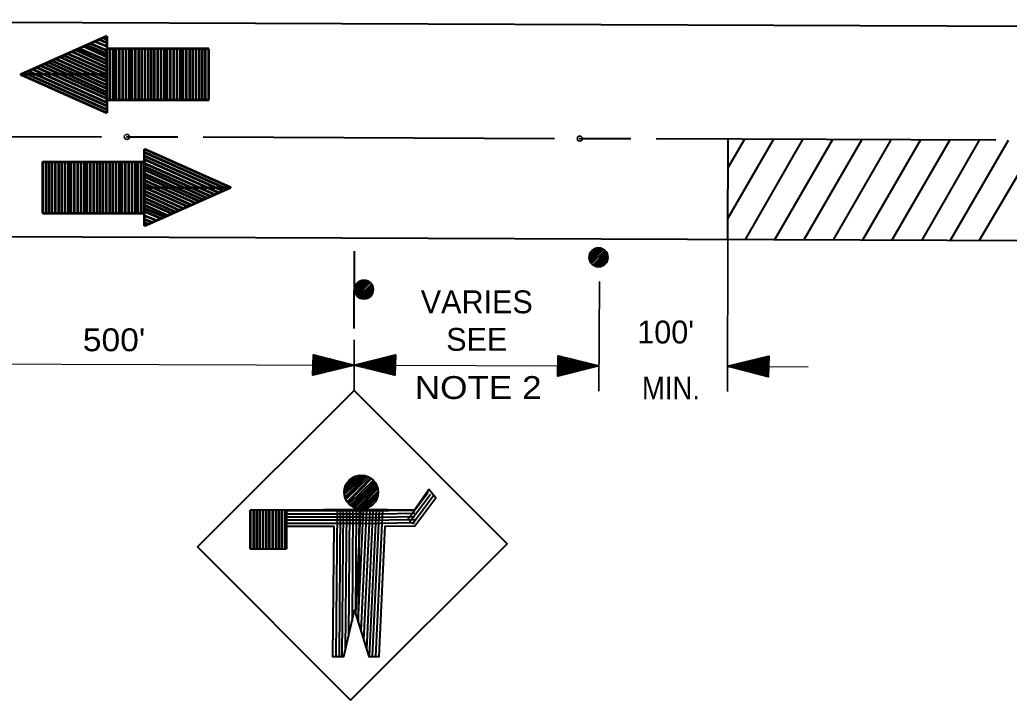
# Model space of a CAD drawing. Extents: x 1.859 to 2.776, y -0.604 to 0.105.
# Drawn here: x 2.059 to 2.2611, y -0.2326 to -0.0937 of the extents above; entities that cross this region are included whole.
import ezdxf
from ezdxf.enums import TextEntityAlignment as Align

# ---------------------------------------------------------------- set-up
doc = ezdxf.new("R2010")
doc.units = 0
doc.header["$LTSCALE"] = 0.0021
doc.header["$PDMODE"] = 32
doc.header["$PDSIZE"] = 0.00105
for name, color, linetype, lineweight in [('1', 7, 'Continuous', 35), ('10', 7, 'Continuous', 35), ('9', 7, 'Continuous', 25)]:
    doc.layers.add(name, color=color, linetype=linetype, lineweight=lineweight)

msp = doc.modelspace()

# ---------------------------------------------------------------- linework, layer by layer
at = {"layer": '1', "lineweight": 40}
for p, q in [((1.929583, -0.093667), (2.726667, -0.09675)), ((2.023167, -0.117333), (2.07575, -0.117583)), ((2.080917, -0.117583), (2.091333, -0.117583)), ((2.0965, -0.117583), (2.16825, -0.117917)), ((2.173417, -0.117917), (2.183833, -0.117917)), ((2.189, -0.117917), (2.258417, -0.118167)), ((2.203667, -0.1385), (2.20375, -0.118083)), ((2.203667, -0.13425), (2.213, -0.118083)), ((2.20375, -0.123833), (2.207083, -0.118083)), ((2.20725, -0.1385), (2.219, -0.118083)), ((2.21325, -0.1385), (2.225, -0.118167)), ((2.21925, -0.1385), (2.231, -0.118167)), ((2.22525, -0.138583), (2.237, -0.118167)), ((2.23125, -0.138583), (2.243, -0.11825)), ((2.23725, -0.138583), (2.249, -0.11825)), ((2.243333, -0.138667), (2.255083, -0.11825)), ((2.249167, -0.138667), (2.261, -0.11825)), ((2.255083, -0.138667), (2.267, -0.118333)), ((1.929417, -0.137417), (2.7265, -0.1405)), ((2.127333, -0.156667), (2.127417, -0.140917)), ((2.128833, -0.186833), (2.12525, -0.190417)), ((2.128583, -0.186667), (2.125333, -0.189833)), ((2.12925, -0.186833), (2.125333, -0.190583)), ((2.128, -0.186833), (2.125333, -0.189417)), ((2.129583, -0.186917), (2.125333, -0.191167)), ((2.1275, -0.186917), (2.125417, -0.189083)), ((2.129833, -0.187), (2.125417, -0.191417)), ((2.130417, -0.187), (2.125667, -0.191583)), ((2.130667, -0.18725), (2.125833, -0.192167)), ((2.130833, -0.187417), (2.126, -0.192333)), ((2.131333, -0.187583), (2.126333, -0.1925)), ((2.1315, -0.187917), (2.1265, -0.192833)), ((2.131583, -0.18825), (2.126833, -0.193)), ((2.13175, -0.1885), (2.127083, -0.19325)), ((2.131833, -0.188917), (2.127417, -0.193333)), ((2.132, -0.189167), (2.127667, -0.193583)), ((2.132, -0.1895), (2.128, -0.193667)), ((2.132333, -0.189833), (2.128417, -0.193667)), ((2.132333, -0.19025), (2.12875, -0.193667)), ((2.132333, -0.190583), (2.12925, -0.193667)), ((2.131917, -0.191333), (2.129833, -0.193417)), ((2.138167, -0.195833), (2.142417, -0.190083)), ((2.138667, -0.19625), (2.142917, -0.1905)), ((2.13925, -0.196583), (2.1435, -0.190833)), ((2.1135, -0.19375), (2.1135, -0.201667)), ((2.1135, -0.193833), (2.12925, -0.193833)), ((2.123833, -0.193667), (2.123583, -0.223667)), ((2.1245, -0.193667), (2.12425, -0.223667)), ((2.125083, -0.193667), (2.124833, -0.223667)), ((2.12575, -0.193667), (2.1255, -0.2225)), ((2.126417, -0.193667), (2.126167, -0.2195)), ((2.127083, -0.193667), (2.126917, -0.216417)), ((2.12775, -0.193667), (2.127583, -0.21475)), ((2.127667, -0.214917), (2.128667, -0.193667)), ((2.128333, -0.193667), (2.128167, -0.216583)), ((2.128167, -0.216583), (2.12925, -0.193667)), ((2.12875, -0.2185), (2.129917, -0.193667)), ((2.12925, -0.193917), (2.139667, -0.19375)), ((2.129333, -0.220333), (2.130583, -0.193667)), ((2.129917, -0.22225), (2.13125, -0.193667)), ((2.1305, -0.223583), (2.131917, -0.193667)), ((2.131083, -0.223583), (2.1325, -0.193667)), ((2.13175, -0.223667), (2.133167, -0.193667)), ((2.1135, -0.1945), (2.12925, -0.1945)), ((2.1135, -0.195167), (2.129167, -0.195167)), ((2.1135, -0.19575), (2.129167, -0.19575)), ((2.129167, -0.194583), (2.13975, -0.194417)), ((2.129167, -0.19525), (2.13975, -0.195083)), ((2.129167, -0.195833), (2.13975, -0.195667)), ((2.1135, -0.196417), (2.129083, -0.196417)), ((2.129083, -0.1965), (2.13975, -0.196333)), ((2.106083, -0.201667), (2.1135, -0.201667))]:
    msp.add_line(p, q, dxfattribs=at)
at = {"layer": '1', "lineweight": 53}
for p, q in [((2.076833, -0.097), (2.076833, -0.112667)), ((2.07275, -0.098833), (2.076833, -0.100583)), ((2.0735, -0.0985), (2.076833, -0.099917)), ((2.074417, -0.098083), (2.076833, -0.099083)), ((2.07525, -0.097667), (2.076833, -0.098333)), ((2.076167, -0.097333), (2.076833, -0.097667)), ((2.068, -0.100917), (2.076833, -0.104833)), ((2.068917, -0.100583), (2.076833, -0.104083)), ((2.069667, -0.100167), (2.076833, -0.103417)), ((2.0705, -0.099833), (2.076833, -0.102667)), ((2.071167, -0.0995), (2.076833, -0.102)), ((2.072083, -0.099083), (2.076833, -0.10125)), ((2.097667, -0.099583), (2.076833, -0.099583)), ((2.076833, -0.110083), (2.076833, -0.099583)), ((2.0775, -0.110083), (2.0775, -0.099583)), ((2.078167, -0.110083), (2.078167, -0.099583)), ((2.07875, -0.110083), (2.07875, -0.099583)), ((2.079417, -0.110083), (2.079417, -0.099583)), ((2.080083, -0.110083), (2.080083, -0.099583)), ((2.08075, -0.110083), (2.08075, -0.099583)), ((2.081417, -0.110083), (2.081417, -0.099583)), ((2.082, -0.110083), (2.082, -0.099583)), ((2.082667, -0.110083), (2.082667, -0.099583)), ((2.083333, -0.110083), (2.083333, -0.099583)), ((2.084, -0.110083), (2.084, -0.099583)), ((2.084667, -0.110083), (2.084667, -0.099583)), ((2.085333, -0.110083), (2.085333, -0.099583)), ((2.085917, -0.110083), (2.085917, -0.099583)), ((2.086583, -0.110083), (2.086583, -0.099583)), ((2.08725, -0.110083), (2.08725, -0.099583)), ((2.087917, -0.110083), (2.087917, -0.099583)), ((2.088583, -0.110083), (2.088583, -0.099583)), ((2.089167, -0.110083), (2.089167, -0.099583)), ((2.089833, -0.110083), (2.089833, -0.099583)), ((2.0905, -0.110083), (2.0905, -0.099583)), ((2.091167, -0.110083), (2.091167, -0.099583)), ((2.091833, -0.110083), (2.091833, -0.099583)), ((2.092417, -0.110083), (2.092417, -0.099583)), ((2.093083, -0.110083), (2.093083, -0.099583)), ((2.09375, -0.110083), (2.09375, -0.099583)), ((2.094417, -0.110083), (2.094417, -0.099583)), ((2.095083, -0.110083), (2.095083, -0.099583)), ((2.09575, -0.110083), (2.09575, -0.099583)), ((2.096333, -0.110083), (2.096333, -0.099583)), ((2.097, -0.110083), (2.097, -0.099583)), ((2.097667, -0.110083), (2.097667, -0.099583)), ((2.06325, -0.103), (2.076833, -0.109083)), ((2.064083, -0.102667), (2.076833, -0.108417)), ((2.064833, -0.102333), (2.076833, -0.107667)), ((2.065583, -0.102), (2.076833, -0.107)), ((2.066417, -0.101667), (2.076833, -0.10625)), ((2.06725, -0.10125), (2.076833, -0.105583)), ((2.076833, -0.104833), (2.05925, -0.104833)), ((2.06, -0.1045), (2.076833, -0.112)), ((2.060833, -0.104167), (2.076833, -0.11125)), ((2.061667, -0.10375), (2.076833, -0.110583)), ((2.0625, -0.103417), (2.076833, -0.10975)), ((2.097667, -0.110083), (2.076833, -0.110083)), ((2.0845, -0.13575), (2.0845, -0.120083)), ((2.101333, -0.12825), (2.0845, -0.12075)), ((2.063667, -0.122667), (2.0845, -0.122667)), ((2.063667, -0.122667), (2.063667, -0.133167)), ((2.064333, -0.122667), (2.064333, -0.133167)), ((2.065, -0.122667), (2.065, -0.133167)), ((2.065583, -0.122667), (2.065583, -0.133167)), ((2.06625, -0.122667), (2.06625, -0.133167)), ((2.066917, -0.122667), (2.066917, -0.133167)), ((2.067583, -0.122667), (2.067583, -0.133167)), ((2.06825, -0.122667), (2.06825, -0.133167)), ((2.068917, -0.122667), (2.068917, -0.133167)), ((2.0695, -0.122667), (2.0695, -0.133167)), ((2.070167, -0.122667), (2.070167, -0.133167)), ((2.070833, -0.122667), (2.070833, -0.133167)), ((2.0715, -0.122667), (2.0715, -0.133167)), ((2.072167, -0.122667), (2.072167, -0.133167)), ((2.07275, -0.122667), (2.07275, -0.133167)), ((2.073417, -0.122667), (2.073417, -0.133167)), ((2.074083, -0.122667), (2.074083, -0.133167)), ((2.07475, -0.122667), (2.07475, -0.133167)), ((2.075417, -0.122667), (2.075417, -0.133167)), ((2.076, -0.122667), (2.076, -0.133167)), ((2.076667, -0.122667), (2.076667, -0.133167)), ((2.077333, -0.122667), (2.077333, -0.133167)), ((2.078, -0.122667), (2.078, -0.133167)), ((2.078667, -0.122667), (2.078667, -0.133167)), ((2.079333, -0.122667), (2.079333, -0.133167)), ((2.079917, -0.122667), (2.079917, -0.133167)), ((2.080583, -0.122667), (2.080583, -0.133167)), ((2.08125, -0.122667), (2.08125, -0.133167)), ((2.081917, -0.122667), (2.081917, -0.133167)), ((2.082583, -0.122667), (2.082583, -0.133167)), ((2.083167, -0.122667), (2.083167, -0.133167)), ((2.083833, -0.122667), (2.083833, -0.133167)), ((2.1005, -0.128583), (2.0845, -0.1215)), ((2.099667, -0.129), (2.0845, -0.122167)), ((2.0845, -0.122667), (2.0845, -0.133167)), ((2.098833, -0.129333), (2.0845, -0.123)), ((2.098083, -0.12975), (2.0845, -0.123667)), ((2.09725, -0.130083), (2.0845, -0.124333)), ((2.0965, -0.130417), (2.0845, -0.125083)), ((2.09575, -0.13075), (2.0845, -0.12575)), ((2.094917, -0.131083), (2.0845, -0.1265)), ((2.094083, -0.1315), (2.0845, -0.127167)), ((2.0845, -0.127917), (2.102083, -0.127917)), ((2.093333, -0.131833), (2.0845, -0.127917)), ((2.092417, -0.132167), (2.0845, -0.128667)), ((2.091667, -0.132583), (2.0845, -0.129333)), ((2.090833, -0.132917), (2.0845, -0.130083)), ((2.090167, -0.13325), (2.0845, -0.13075)), ((2.063667, -0.133167), (2.0845, -0.133167)), ((2.08925, -0.133667), (2.0845, -0.1315)), ((2.088583, -0.133917), (2.0845, -0.132167)), ((2.087833, -0.13425), (2.0845, -0.132833)), ((2.086917, -0.134667), (2.0845, -0.133667)), ((2.086083, -0.135083), (2.0845, -0.134417)), ((2.085167, -0.135417), (2.0845, -0.135083)), ((2.106083, -0.19375), (2.106083, -0.201667)), ((2.10675, -0.19375), (2.10675, -0.201667)), ((2.107417, -0.19375), (2.107417, -0.201667)), ((2.108, -0.19375), (2.108, -0.201667)), ((2.108667, -0.19375), (2.108667, -0.201667)), ((2.109333, -0.19375), (2.109333, -0.201667)), ((2.11, -0.19375), (2.11, -0.201667)), ((2.110667, -0.19375), (2.110667, -0.201667)), ((2.111333, -0.19375), (2.111333, -0.201667)), ((2.111917, -0.19375), (2.111917, -0.201667)), ((2.112583, -0.19375), (2.112583, -0.201667)), ((2.11325, -0.19375), (2.11325, -0.201667))]:
    msp.add_line(p, q, dxfattribs=at)
at = {"layer": '1'}
for p, q in [((2.203583, -0.169583), (2.203667, -0.1385)), ((2.175333, -0.142083), (2.17725, -0.140167)), ((2.175333, -0.141833), (2.177, -0.140167)), ((2.175333, -0.14225), (2.177417, -0.140167)), ((2.175333, -0.1425), (2.177667, -0.140167)), ((2.175333, -0.14275), (2.177833, -0.14025)), ((2.175417, -0.1415), (2.176583, -0.14025)), ((2.1755, -0.142833), (2.178, -0.140333)), ((2.175583, -0.143), (2.178167, -0.140417)), ((2.175667, -0.14325), (2.178333, -0.1405)), ((2.17575, -0.143417), (2.1785, -0.140667)), ((2.175833, -0.1435), (2.178583, -0.14075)), ((2.176083, -0.143667), (2.178833, -0.140917)), ((2.176167, -0.14375), (2.178917, -0.141)), ((2.176333, -0.143917), (2.179, -0.14125)), ((2.176583, -0.143917), (2.179083, -0.141417)), ((2.176833, -0.144), (2.179167, -0.141583)), ((2.177, -0.144), (2.179167, -0.141833)), ((2.177167, -0.144), (2.17925, -0.142)), ((2.177333, -0.144083), (2.179167, -0.14225)), ((2.177667, -0.144), (2.179167, -0.1425)), ((2.177917, -0.144), (2.179083, -0.14275)), ((2.127417, -0.148667), (2.129333, -0.14675)), ((2.127417, -0.148417), (2.129083, -0.14675)), ((2.127417, -0.148833), (2.1295, -0.14675)), ((2.127417, -0.149083), (2.12975, -0.14675)), ((2.127417, -0.149333), (2.129917, -0.146833)), ((2.1275, -0.148083), (2.128667, -0.146833)), ((2.127583, -0.149417), (2.130083, -0.146917)), ((2.127667, -0.149583), (2.13025, -0.147)), ((2.12775, -0.149833), (2.130417, -0.147083)), ((2.127833, -0.15), (2.130583, -0.14725)), ((2.127917, -0.150083), (2.130667, -0.147333)), ((2.128167, -0.15025), (2.130917, -0.1475)), ((2.177333, -0.1695), (2.177417, -0.147083)), ((2.12825, -0.150333), (2.131, -0.147583)), ((2.128417, -0.1505), (2.131083, -0.147833)), ((2.128667, -0.1505), (2.131167, -0.148)), ((2.128917, -0.150583), (2.13125, -0.148167)), ((2.129083, -0.150583), (2.13125, -0.148417)), ((2.12925, -0.150583), (2.131333, -0.148583)), ((2.129417, -0.150667), (2.13125, -0.148833)), ((2.12975, -0.150583), (2.13125, -0.149083)), ((2.13, -0.150583), (2.131167, -0.149333)), ((2.127333, -0.169333), (2.127333, -0.159))]:
    msp.add_line(p, q, dxfattribs=at)
at = {"layer": '1', "lineweight": 25}
msp.add_line((2.203583, -0.164417), (2.220083, -0.1645), dxfattribs=at)
at = {"layer": '1', "lineweight": 53}
for points in [[(2.076833, -0.097), (2.05925, -0.104833), (2.076833, -0.112667)], [(2.0845, -0.13575), (2.102083, -0.127917), (2.0845, -0.120083)]]:
    msp.add_lwpolyline(points, dxfattribs=at)
at = {"layer": '1', "lineweight": 25}
msp.add_lwpolyline([(2.027583, -0.163833), (2.127333, -0.164167), (2.177333, -0.164333)], dxfattribs=at)
at = {"layer": '1', "lineweight": 40}
msp.add_lwpolyline([(2.127333, -0.169333), (2.095333, -0.20125), (2.126583, -0.232583), (2.158583, -0.200667)], close=True, dxfattribs=at)
msp.add_lwpolyline([(2.1135, -0.197083), (2.123167, -0.197083), (2.122917, -0.223667), (2.12525, -0.223667), (2.127417, -0.214167), (2.130333, -0.223667), (2.132417, -0.223667), (2.133667, -0.197083), (2.13975, -0.197), (2.144, -0.19125), (2.142583, -0.189583), (2.139667, -0.19375), (2.12875, -0.193667), (2.1135, -0.19375), (2.106083, -0.19375)], dxfattribs=at)
at = {"layer": '1'}
for centre in [(2.17725, -0.142167), (2.129333, -0.14875)]:
    msp.add_circle(centre, 0.001956, dxfattribs=at)
at = {"layer": '1', "lineweight": 40}
msp.add_circle((2.128783, -0.190111), 0.003472, dxfattribs=at)
at = {"layer": '1'}
for p in [(2.080917, -0.117583), (2.173417, -0.117917)]:
    msp.add_point(p, dxfattribs=at)
at = {"layer": '10'}
for p, q in [((2.118917, -0.162917), (2.12325, -0.163167)), ((2.123583, -0.16375), (2.118917, -0.163583)), ((2.168917, -0.163083), (2.17325, -0.163333)), ((2.123583, -0.163917), (2.118917, -0.16375)), ((2.118917, -0.163917), (2.123583, -0.164083)), ((2.1235, -0.16425), (2.118917, -0.164083)), ((2.118917, -0.164167), (2.127333, -0.164167)), ((2.13575, -0.164167), (2.127333, -0.164167)), ((2.13575, -0.164417), (2.131083, -0.16425)), ((2.131083, -0.164417), (2.13575, -0.164583)), ((2.131083, -0.164583), (2.13575, -0.16475)), ((2.131167, -0.164083), (2.13575, -0.16425)), ((2.13575, -0.165417), (2.131417, -0.165167)), ((2.173583, -0.163917), (2.168917, -0.16375)), ((2.173583, -0.164083), (2.168917, -0.163917)), ((2.168917, -0.164083), (2.173583, -0.16425)), ((2.1735, -0.164417), (2.168917, -0.16425)), ((2.168917, -0.164333), (2.177333, -0.164333)), ((2.212, -0.164417), (2.203583, -0.164417)), ((2.212, -0.164667), (2.207333, -0.1645)), ((2.207333, -0.164667), (2.212, -0.164833)), ((2.207333, -0.164833), (2.212, -0.165)), ((2.207417, -0.164333), (2.212, -0.164583)), ((2.211917, -0.165667), (2.207667, -0.165417))]:
    msp.add_line(p, q, dxfattribs=at)
for points in [[(2.118917, -0.16625), (2.119, -0.162083), (2.127333, -0.164167)], [(2.13575, -0.162083), (2.135667, -0.16625), (2.127333, -0.164167)], [(2.13575, -0.162083), (2.127333, -0.164167), (2.13575, -0.162083)], [(2.168917, -0.166417), (2.169, -0.16225), (2.177333, -0.164333)], [(2.212, -0.162333), (2.211917, -0.166583), (2.203583, -0.164417)], [(2.212, -0.162333), (2.203583, -0.164417), (2.212, -0.162333)], [(2.118917, -0.16625), (2.127333, -0.164167), (2.118917, -0.16625)], [(2.168917, -0.166417), (2.177333, -0.164333), (2.168917, -0.166417)]]:
    msp.add_lwpolyline(points, dxfattribs=at)
for points in [[(2.127333, -0.164167), (2.118917, -0.16625), (2.119, -0.162083), (2.118917, -0.16625)], [(2.127333, -0.164167), (2.13575, -0.162083), (2.135667, -0.16625), (2.13575, -0.162083)], [(2.177333, -0.164333), (2.168917, -0.166417), (2.169, -0.16225), (2.168917, -0.166417)], [(2.203583, -0.164417), (2.212, -0.162333), (2.211917, -0.166583), (2.212, -0.162333)]]:
    msp.add_lwpolyline(points, close=True, dxfattribs=at)
at = {"layer": '9'}
for p, q in [((2.12175, -0.16275), (2.118917, -0.162667)), ((2.1225, -0.162917), (2.118917, -0.16275)), ((2.123583, -0.163333), (2.118917, -0.163083)), ((2.123583, -0.1635), (2.118917, -0.16325)), ((2.123583, -0.163667), (2.118917, -0.163417)), ((2.1195, -0.162167), (2.119, -0.162167)), ((2.12025, -0.162417), (2.119, -0.162333)), ((2.121, -0.162583), (2.119, -0.1625)), ((2.124, -0.163333), (2.123583, -0.163333)), ((2.12475, -0.1635), (2.123583, -0.1635)), ((2.125583, -0.16375), (2.123583, -0.163667)), ((2.129333, -0.163667), (2.131167, -0.16375)), ((2.129833, -0.163583), (2.131167, -0.163583)), ((2.130417, -0.163417), (2.131167, -0.163417)), ((2.130917, -0.16325), (2.131167, -0.163333)), ((2.131167, -0.163333), (2.13575, -0.1635)), ((2.131167, -0.163417), (2.13575, -0.163667)), ((2.131167, -0.163583), (2.13575, -0.163833)), ((2.1315, -0.163167), (2.13575, -0.163333)), ((2.132, -0.163), (2.13575, -0.163167)), ((2.132583, -0.162917), (2.13575, -0.163)), ((2.133083, -0.16275), (2.13575, -0.162833)), ((2.133667, -0.162583), (2.13575, -0.16275)), ((2.134167, -0.1625), (2.13575, -0.162583)), ((2.13475, -0.162333), (2.13575, -0.162417)), ((2.13525, -0.16225), (2.13575, -0.16225)), ((2.17175, -0.162917), (2.168917, -0.162833)), ((2.1725, -0.163083), (2.168917, -0.162917)), ((2.173583, -0.1635), (2.168917, -0.16325)), ((2.173583, -0.163667), (2.168917, -0.163417)), ((2.173583, -0.163833), (2.168917, -0.163583)), ((2.1695, -0.162333), (2.169, -0.162333)), ((2.17025, -0.162583), (2.169, -0.1625)), ((2.171, -0.16275), (2.169, -0.162667)), ((2.174, -0.1635), (2.173583, -0.1635)), ((2.17475, -0.163667), (2.173583, -0.163667)), ((2.206667, -0.163667), (2.207417, -0.163667)), ((2.207167, -0.1635), (2.207417, -0.163583)), ((2.207417, -0.163583), (2.212, -0.16375)), ((2.207417, -0.163667), (2.212, -0.163917)), ((2.20775, -0.163417), (2.212, -0.163583)), ((2.20825, -0.16325), (2.212, -0.163417)), ((2.208833, -0.163167), (2.212, -0.163333)), ((2.209333, -0.163), (2.212, -0.163167)), ((2.209917, -0.162917), (2.212, -0.163)), ((2.210417, -0.16275), (2.212, -0.162833)), ((2.211, -0.162583), (2.212, -0.162667)), ((2.2115, -0.1625), (2.212, -0.1625)), ((2.1235, -0.164417), (2.118917, -0.164167)), ((2.1235, -0.164583), (2.118917, -0.164333)), ((2.1235, -0.16475), (2.118917, -0.1645)), ((2.1235, -0.164917), (2.118917, -0.164667)), ((2.1235, -0.165), (2.118917, -0.164833)), ((2.123167, -0.165167), (2.118917, -0.165)), ((2.122667, -0.165333), (2.118917, -0.165167)), ((2.122083, -0.165417), (2.118917, -0.165333)), ((2.121583, -0.165583), (2.118917, -0.1655)), ((2.121, -0.16575), (2.118917, -0.165583)), ((2.126417, -0.164417), (2.1235, -0.16425)), ((2.125917, -0.1645), (2.1235, -0.164417)), ((2.125333, -0.164667), (2.1235, -0.164583)), ((2.124833, -0.16475), (2.1235, -0.16475)), ((2.12425, -0.164917), (2.1235, -0.164917)), ((2.12375, -0.165083), (2.1235, -0.165)), ((2.126333, -0.163917), (2.123583, -0.16375)), ((2.127083, -0.164083), (2.123583, -0.163917)), ((2.127, -0.16425), (2.123583, -0.164083)), ((2.127583, -0.16425), (2.131083, -0.164417)), ((2.127667, -0.164083), (2.131083, -0.16425)), ((2.12825, -0.163917), (2.131167, -0.164083)), ((2.128333, -0.164417), (2.131083, -0.164583)), ((2.12875, -0.163833), (2.131167, -0.163917)), ((2.129083, -0.164583), (2.131083, -0.164667)), ((2.129917, -0.164833), (2.131083, -0.164833)), ((2.130667, -0.165), (2.131083, -0.165)), ((2.131083, -0.164667), (2.13575, -0.164917)), ((2.131083, -0.164833), (2.13575, -0.165083)), ((2.131083, -0.165), (2.13575, -0.16525)), ((2.131167, -0.16375), (2.13575, -0.164)), ((2.131167, -0.163917), (2.13575, -0.164167)), ((2.132167, -0.165417), (2.13575, -0.165583)), ((2.132917, -0.165583), (2.13575, -0.165667)), ((2.1735, -0.164583), (2.168917, -0.164333)), ((2.1735, -0.16475), (2.168917, -0.1645)), ((2.1735, -0.164917), (2.168917, -0.164667)), ((2.1735, -0.165083), (2.168917, -0.164833)), ((2.1735, -0.165167), (2.168917, -0.165)), ((2.173167, -0.165333), (2.168917, -0.165167)), ((2.172667, -0.1655), (2.168917, -0.165333)), ((2.172083, -0.165583), (2.168917, -0.1655)), ((2.171583, -0.16575), (2.168917, -0.165667)), ((2.176417, -0.164583), (2.1735, -0.164417)), ((2.175917, -0.164667), (2.1735, -0.164583)), ((2.175333, -0.164833), (2.1735, -0.16475)), ((2.174833, -0.164917), (2.1735, -0.164917)), ((2.17425, -0.165083), (2.1735, -0.165083)), ((2.17375, -0.16525), (2.1735, -0.165167)), ((2.175583, -0.163917), (2.173583, -0.163833)), ((2.176333, -0.164083), (2.173583, -0.163917)), ((2.177083, -0.16425), (2.173583, -0.164083)), ((2.177, -0.164417), (2.173583, -0.16425)), ((2.203833, -0.1645), (2.207333, -0.164667)), ((2.203917, -0.164333), (2.207333, -0.1645)), ((2.2045, -0.164167), (2.207417, -0.164333)), ((2.204583, -0.164667), (2.207333, -0.164833)), ((2.205, -0.164083), (2.207417, -0.164167)), ((2.205333, -0.164833), (2.207333, -0.165)), ((2.205583, -0.163917), (2.207417, -0.164)), ((2.206083, -0.163833), (2.207417, -0.163833)), ((2.206167, -0.165083), (2.207333, -0.165083)), ((2.206917, -0.16525), (2.207333, -0.16525)), ((2.207333, -0.165), (2.212, -0.165167)), ((2.207333, -0.165083), (2.212, -0.165333)), ((2.207333, -0.16525), (2.212, -0.1655)), ((2.207417, -0.163833), (2.212, -0.164083)), ((2.207417, -0.164), (2.212, -0.16425)), ((2.207417, -0.164167), (2.212, -0.164417)), ((2.208417, -0.165667), (2.211917, -0.165833)), ((2.1205, -0.165833), (2.118917, -0.16575)), ((2.119917, -0.166), (2.118917, -0.165917)), ((2.119417, -0.166083), (2.118917, -0.166083)), ((2.133667, -0.16575), (2.135667, -0.165833)), ((2.134417, -0.165917), (2.135667, -0.166)), ((2.135167, -0.166167), (2.135667, -0.166167)), ((2.171, -0.165917), (2.168917, -0.16575)), ((2.1705, -0.166), (2.168917, -0.165917)), ((2.169917, -0.166167), (2.168917, -0.166083)), ((2.169417, -0.16625), (2.168917, -0.16625)), ((2.209167, -0.165833), (2.211917, -0.166)), ((2.209917, -0.166), (2.211917, -0.166083)), ((2.210667, -0.16625), (2.211917, -0.16625)), ((2.211417, -0.166417), (2.211917, -0.166417))]:
    msp.add_line(p, q, dxfattribs=at)
at = {"layer": '9', "lineweight": 40}
for points in [[(2.127333, -0.164167), (2.118917, -0.16625), (2.119, -0.162083)], [(2.127333, -0.164167), (2.13575, -0.162083), (2.135667, -0.16625)], [(2.177333, -0.164333), (2.168917, -0.166417), (2.169, -0.16225)], [(2.203583, -0.164417), (2.212, -0.162333), (2.211917, -0.166583)]]:
    msp.add_lwpolyline(points, close=True, dxfattribs=at)

# ---------------------------------------------------------------- texts
at = {"layer": '1'}
for s, p in [('VARIES', (2.152375, -0.153583)), ("100'", (2.190958, -0.15975)), ('SEE', (2.152375, -0.16125))]:
    msp.add_text(s, height=0.004666, dxfattribs=at).set_placement(p, align=Align.CENTER)
for s, width, p in [("500'", 1.1, (2.078292, -0.161333)), ('NOTE 2', 1.15, (2.152667, -0.171083)), ('MIN.', 0.9, (2.192042, -0.171167))]:
    msp.add_text(s, height=0.004666, dxfattribs=dict(at, width=width)).set_placement(p, align=Align.CENTER)

doc.saveas('drawing.dxf')
